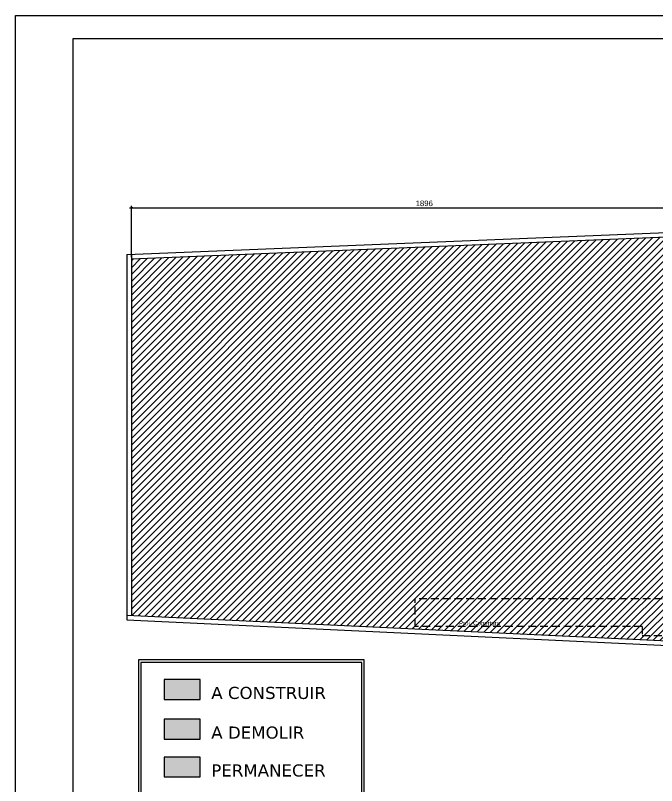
# Model space of a CAD drawing. Extents: x -165 to 197, y 154 to 653.
# Drawn here: x 90.81 to 111.57, y 409.47 to 434.39 of the extents above; entities that cross this region are included whole.
import ezdxf

# ---------------------------------------------------------------- set-up
doc = ezdxf.new("R2010")
doc.units = 0
doc.header["$MEASUREMENT"] = 0
doc.header["$PDMODE"] = 3
doc.header["$PDSIZE"] = 0.1
doc.linetypes.add('HIDDEN2', pattern=[4.7625, 3.175, -1.5875])
doc.layers.get('0').update_dxf_attribs({"linetype": 'CONTINUOUS'})
doc.layers.get('DEFPOINTS').update_dxf_attribs({"linetype": 'CONTINUOUS'})
for name, color, linetype, lineweight in [('AIT-PAREDE', 4, 'CONTINUOUS', 30), ('construir', 1, 'CONTINUOUS', 25), ('DEMOLIR', 40, 'CONTINUOUS', 25), ('FININHA', 251, 'CONTINUOUS', 25)]:
    doc.layers.add(name, color=color, linetype=linetype, lineweight=lineweight)
for name, color, linetype in [('AIT-TRACO17', 7, 'CONTINUOUS'), ('COTA', 1, 'CONTINUOUS'), ('MARGEM', 4, 'CONTINUOUS'), ('PROJECAO', 5, 'HIDDEN2'), ('TEXTO', 190, 'CONTINUOUS')]:
    doc.layers.add(name, color=color, linetype=linetype)
doc.styles.add('ARIAL', font='ARIAL.TTF', dxfattribs={"height": 0.18})
doc.styles.add('PLANTA', font='stylu.ttf', dxfattribs={"height": 0.22})
doc.dimstyles.new('Copy of ISO-25', dxfattribs={"dimtxt": 0.18, "dimasz": 0.06, "dimexe": 0.06, "dimexo": 0.06, "dimgap": 0.05, "dimtad": 1, "dimdec": 0, "dimlfac": 100, "dimdsep": 46, "dimtxsty": 'ARIAL', "dimblk1": 'OBLIQUE', "dimblk2": 'OBLIQUE', "dimsah": 1, "dimcen": 2.5, "dimdle": 0.06, "dimclrd": 256, "dimclre": 256, "dimclrt": 256, "dimadec": 0, "dimazin": 0, "dimtfac": 1, "dimtdec": 0, "dimtmove": 1, "dimatfit": 3, "dimldrblk": 'OBLIQUE', "dimfxl": 0, "dimtolj": 1, "dimtzin": 0, "dimlwd": -1, "dimlwe": -1, "dimarcsym": 0})

# ---------------------------------------------------------------- blocks, each defined once
blk = doc.blocks.new('_OBLIQUE')
at = {"color": 0, "linetype": 'ByBlock'}
blk.add_line((-0.5, -0.5), (0.5, 0.5), dxfattribs=at)
blk = doc.blocks.new('*D321')
at = {"layer": 'COTA'}
for p, q in [((94.508, 428.163), (113.592, 428.163)), ((94.568, 426.568), (94.568, 428.223)), ((113.532, 425.513), (113.532, 428.223))]:
    blk.add_line(p, q, dxfattribs=at)
at = {"layer": 'DEFPOINTS', "color": 0}
for p in [(113.532, 428.163), (94.568, 426.508), (113.532, 425.453)]:
    blk.add_point(p, dxfattribs=at)
at = {"layer": 'COTA', "xscale": 0.06, "yscale": 0.06, "zscale": 0.06, "rotation": 180}
blk.add_blockref('_OBLIQUE', (94.568, 428.163), dxfattribs=at)
at = {"layer": 'COTA', "xscale": 0.06, "yscale": 0.06, "zscale": 0.06}
blk.add_blockref('_OBLIQUE', (113.532, 428.163), dxfattribs=at)
at = {"layer": 'COTA', "insert": (104.05, 428.305), "char_height": 0.18, "attachment_point": 5, "style": 'ARIAL'}
blk.add_mtext('\\A1;1896', dxfattribs=at)

msp = doc.modelspace()

# ---------------------------------------------------------------- hatches: boundary and pattern name
at = {"layer": 'AIT-PAREDE'}
msp.add_hatch(color=256, dxfattribs=at).paths.add_polyline_path([(96.801, 410.387), (95.633, 410.387), (95.633, 409.745), (96.801, 409.745)])
at = {"layer": 'construir'}
msp.add_hatch(color=256, dxfattribs=at).paths.add_polyline_path([(96.801, 412.895), (95.633, 412.895), (95.633, 412.254), (96.801, 412.254)])
at = {"layer": 'DEMOLIR'}
msp.add_hatch(color=256, dxfattribs=at).paths.add_polyline_path([(96.801, 411.612), (95.633, 411.612), (95.633, 410.97), (96.801, 410.97)])
at = {"layer": 'FININHA'}
h = msp.add_hatch(dxfattribs=at)
h.set_pattern_fill('ANSI31', color=256, scale=1.25, style=0)
h.set_pattern_definition([(45, (94.56817, 414.07025), (-0.1104854, 0.1104854), [])])
h.paths.add_polyline_path([(113.532, 425.453), (112.032, 425.453), (112.032, 425.703), (112.382, 425.703), (112.382, 427.238), (94.568, 426.508), (94.568, 414.969), (113.662, 414.07), (113.662, 415.519), (113.662, 415.768), (113.962, 415.768), (115.152, 415.768), (115.152, 422.108), (113.532, 422.108)])

# ---------------------------------------------------------------- linework, layer by layer
msp.add_lwpolyline([(90.814, 434.388), (160.057, 434.388), (160.057, 389.838), (90.814, 389.838)], close=True)
at = {"layer": 'AIT-PAREDE'}
for p, q in [((94.418, 426.652), (134.218, 428.284)), ((94.568, 426.508), (134.068, 428.127)), ((94.418, 414.976), (134.068, 413.11)), ((94.418, 414.826), (134.218, 412.953))]:
    msp.add_line(p, q, dxfattribs=at)
msp.add_lwpolyline([(96.801, 410.387), (95.633, 410.387), (95.633, 409.745), (96.801, 409.745)], close=True, dxfattribs=at)
at = {"layer": 'AIT-TRACO17'}
for p, q in [((94.418, 426.652), (94.418, 414.826)), ((94.568, 426.658), (94.568, 414.969))]:
    msp.add_line(p, q, dxfattribs=at)
at = {"layer": 'construir'}
for points in [[(102.11, 413.538), (94.795, 413.538), (94.795, 409.071), (102.11, 409.071)], [(102.025, 413.453), (94.88, 413.453), (94.88, 409.156), (102.025, 409.156)], [(96.801, 412.895), (95.633, 412.895), (95.633, 412.254), (96.801, 412.254)]]:
    msp.add_lwpolyline(points, close=True, dxfattribs=at)
at = {"layer": 'DEMOLIR'}
msp.add_lwpolyline([(96.801, 411.612), (95.633, 411.612), (95.633, 410.97), (96.801, 410.97)], close=True, dxfattribs=at)
at = {"layer": 'MARGEM'}
msp.add_lwpolyline([(92.689, 433.638), (159.307, 433.638), (159.307, 390.588), (92.689, 390.588)], close=True, dxfattribs=at)
at = {"layer": 'PROJECAO', "ltscale": 0.08}
for p, q in [((113.662, 415.514), (103.757, 415.514)), ((103.757, 414.619), (103.757, 415.514)), ((111.104, 414.619), (103.757, 414.619)), ((111.104, 414.619), (111.104, 414.323)), ((111.104, 414.323), (121.972, 414.323))]:
    msp.add_line(p, q, dxfattribs=at)

# ---------------------------------------------------------------- texts
at = {"layer": 'TEXTO', "insert": (106.503, 414.794, -823.468), "char_height": 0.14, "width": 8.59791, "attachment_point": 3, "style": 'ARIAL'}
msp.add_mtext('Proj. Cobertura', dxfattribs=at)
at = {"layer": 'TEXTO', "char_height": 0.3923, "attachment_point": 1, "style": 'PLANTA'}
for s, insert in [('{\\fVerdana|b0|i0|c0|p34;A CONSTRUIR}', (97.155, 412.662)), ('{\\fVerdana|b0|i0|c0|p34;A DEMOLIR}', (97.155, 411.379)), ('{\\fVerdana|b0|i0|c0|p34;PERMANECER}', (97.155, 410.153))]:
    msp.add_mtext(s, dxfattribs=dict(at, insert=insert))

# ---------------------------------------------------------------- dimensions: what is measured, and where the dimension line sits
at = {"layer": 'COTA'}
dim = msp.add_linear_dim(base=(113.532, 428.163), p1=(94.568, 426.508), p2=(113.532, 425.453), dimstyle='Copy of ISO-25', dxfattribs=at)
dim.commit()
dim.dimension.update_dxf_attribs({"geometry": '*D321', "text_midpoint": (104.05, 428.305)})

doc.saveas('drawing.dxf')
